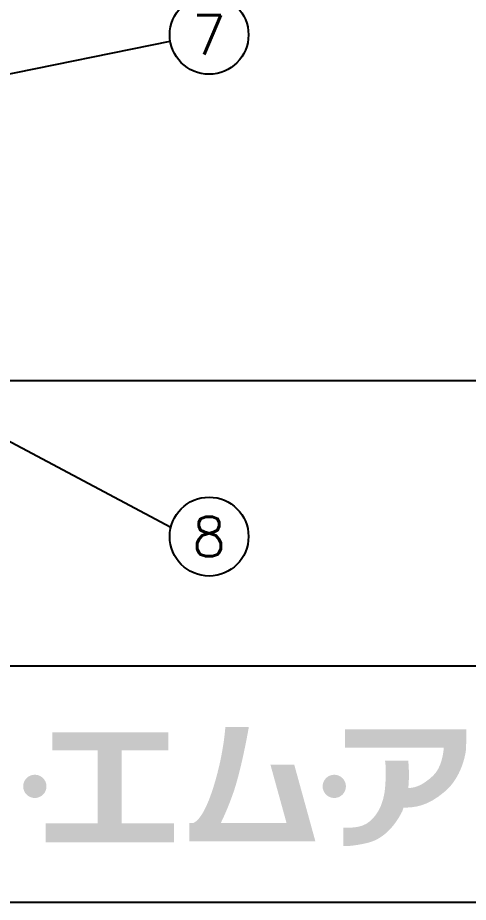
# Model space of a CAD drawing. Extents: x 115 to 2025, y 0 to 1377.
# Drawn here: x 490.5 to 633.4, y 0 to 280.5 of the extents above; entities that cross this region are included whole.
import ezdxf
from ezdxf.enums import TextEntityAlignment as Align

# ---------------------------------------------------------------- set-up
doc = ezdxf.new("R2010")
doc.units = 0
doc.header["$LTSCALE"] = 0.5
doc.layers.get('0').update_dxf_attribs({"linetype": 'CONTINUOUS'})
doc.layers.add('SUNPOU', color=7, linetype='CONTINUOUS')
doc.layers.add('WAKU', color=7, linetype='CONTINUOUS')
doc.styles.get("Standard").update_dxf_attribs({"font": 'ROMANS', "bigfont": 'EXTFONT.shx'})
doc.dimstyles.get("Standard").update_dxf_attribs({"dimscale": 5, "dimtxt": 2, "dimasz": 3, "dimexe": 1, "dimexo": 1, "dimgap": 0.6, "dimtad": 3, "dimdec": 0, "dimzin": 1, "dimdsep": 46, "dimtxsty": 'STANDARD', "dimblk1": 'OPEN', "dimblk2": 'OPEN', "dimsah": 1, "dimcen": 1.5, "dimclrd": 7, "dimclre": 7, "dimclrt": 7, "dimadec": 0, "dimazin": 0, "dimtfac": 1, "dimtdec": 0, "dimtmove": 0, "dimatfit": 0, "dimldrblk": 'DOTSMALL', "dimfxl": 1, "dimtvp": 1, "dimtolj": 1, "dimtzin": 0, "dimarcsym": 0})

# ---------------------------------------------------------------- blocks, each defined once
blk = doc.blocks.new('_DotSmall')
at = {"color": 0, "linetype": 'ByBlock', "const_width": 0.5}
blk.add_lwpolyline([(-0.0625, 0, 1), (0.0625, 0, 1)], format="xyb", close=True, dxfattribs=at)
blk = doc.blocks.new('_OPEN')
at = {"color": 0, "linetype": 'ByBlock'}
for p, q in [((-1, 0.167), (0, 0)), ((0, 0), (-1, -0.167)), ((0, 0), (-1, 0))]:
    blk.add_line(p, q, dxfattribs=at)

msp = doc.modelspace()

# ---------------------------------------------------------------- hatches: boundary and pattern name
at = {"layer": 'WAKU'}
msp.add_hatch(color=1, dxfattribs=at).paths.add_polyline_path([(523.48, 25), (523.48, 48.15), (538.26, 48.15), (538.26, 53.89), (501.49, 53.89), (501.49, 48.15), (515.89, 48.15), (515.89, 25), (499.35, 25), (499.35, 19.06), (540.02, 19.06), (540.02, 25)])
h = msp.add_hatch(color=1, dxfattribs=at)
edge = h.paths.add_edge_path()
edge.add_spline(control_points=[(578.2, 43.65), (578.2, 43.65), (570.65, 43.65), (570.65, 43.65), (570.65, 43.65), (575.77, 25.11), (575.77, 25.11), (575.77, 25.11), (554.88, 25.11), (554.88, 25.11), (555.48, 26.27), (556.81, 29.05), (558.58, 33.87), (561.44, 41.68), (563.8, 55.58), (563.8, 55.58), (563.8, 55.58), (556.35, 55.58), (556.35, 55.58), (556.35, 55.58), (555.84, 46.26), (552.11, 35.08), (549.57, 27.44), (547.28, 25.54), (546.09, 25.11), (546.09, 25.11), (544.97, 25.11), (544.97, 25.11), (544.97, 25.11), (544.97, 19.33), (544.97, 19.33), (544.97, 19.33), (577.36, 19.33), (577.36, 19.33), (577.36, 19.33), (582.3, 19.33), (582.3, 19.33), (582.3, 19.33), (584.91, 19.33), (584.91, 19.33), (584.91, 19.33), (578.2, 43.65), (578.2, 43.65)], knot_values=[0, 0, 0, 0, 1, 1, 1, 2, 2, 2, 3, 3, 3, 4, 4, 4, 5, 5, 5, 6, 6, 6, 7, 7, 7, 8, 8, 8, 9, 9, 9, 10, 10, 10, 11, 11, 11, 12, 12, 12, 13, 13, 13, 14, 14, 14, 14], degree=3, periodic=0)
h = msp.add_hatch(color=1, dxfattribs=at)
edge = h.paths.add_edge_path()
edge.add_spline(control_points=[(632.75, 50.8), (632.75, 50.8), (632.75, 54.88), (632.75, 54.88), (632.75, 54.88), (594.26, 54.88), (594.26, 54.88), (594.26, 54.88), (594.26, 49.08), (594.26, 49.08), (594.26, 49.08), (625.63, 49.08), (625.63, 49.08), (625.52, 47.53), (624.97, 42.7), (622.25, 40.16), (618.98, 37.12), (616.6, 36.25), (614.42, 36.25), (614.41, 36.25), (614.4, 36.25), (614.38, 36.25), (614.84, 40.73), (614.34, 44.95), (614.34, 44.95), (614.34, 44.95), (606.95, 44.95), (606.95, 44.95), (606.95, 44.95), (607.43, 43.71), (607.1, 37.26), (606.73, 30.3), (603.69, 26.46), (601.01, 24.87), (598.32, 23.27), (593.82, 23.7), (593.82, 23.7), (593.82, 23.7), (593.82, 17.83), (593.82, 17.83), (593.82, 17.83), (596.14, 17.62), (601.22, 18.78), (605.72, 19.79), (609.6, 23.21), (612.46, 28.85), (612.53, 28.99), (612.81, 29.87), (612.87, 30.02), (616.36, 30.06), (620.34, 30.32), (626.02, 35.16), (630.44, 38.93), (632.17, 44.84), (632.62, 48.07), (632.62, 48.07), (632.75, 50.8), (632.75, 50.8)], knot_values=[0, 0, 0, 0, 1, 1, 1, 2, 2, 2, 3, 3, 3, 4, 4, 4, 5, 5, 5, 6, 6, 6, 7, 7, 7, 8, 8, 8, 9, 9, 9, 10, 10, 10, 11, 11, 11, 12, 12, 12, 13, 13, 13, 14, 14, 14, 15, 15, 15, 16, 16, 16, 17, 17, 17, 18, 18, 18, 19, 19, 19, 19], degree=3, periodic=0)
h = msp.add_hatch(color=1, dxfattribs=at)
edge = h.paths.add_edge_path()
edge.add_spline(control_points=[(499.63, 36.76), (499.63, 34.72), (497.98, 33.07), (495.94, 33.07), (493.9, 33.07), (492.24, 34.72), (492.24, 36.76), (492.24, 38.8), (493.9, 40.45), (495.94, 40.45), (497.98, 40.45), (499.63, 38.8), (499.63, 36.76)], knot_values=[0, 0, 0, 0, 1, 1, 1, 2, 2, 2, 3, 3, 3, 4, 4, 4, 4], degree=3, periodic=0)
h = msp.add_hatch(color=1, dxfattribs=at)
edge = h.paths.add_edge_path()
edge.add_spline(control_points=[(594.59, 36.76), (594.59, 34.72), (592.93, 33.07), (590.89, 33.07), (588.85, 33.07), (587.2, 34.72), (587.2, 36.76), (587.2, 38.8), (588.85, 40.45), (590.89, 40.45), (592.93, 40.45), (594.59, 38.8), (594.59, 36.76)], knot_values=[0, 0, 0, 0, 1, 1, 1, 2, 2, 2, 3, 3, 3, 4, 4, 4, 4], degree=3, periodic=0)

# ---------------------------------------------------------------- linework, layer by layer
at = {"color": 2}
msp.add_line((147.73, 165.47), (986.17, 165.47), dxfattribs=at)
at = {"layer": 'SUNPOU'}
for centre in [(551.2, 275.03), (551.2, 115.95)]:
    msp.add_circle(centre, 12.5, dxfattribs=at)
at = {"layer": 'WAKU', "color": 6}
for p, q in [((115, 75), (2025, 75)), ((115, 0), (2025, 0))]:
    msp.add_line(p, q, dxfattribs=at)

# ---------------------------------------------------------------- texts
at = {"layer": 'SUNPOU'}
for s, p in [('7', (551.2, 275.03)), ('8', (551.2, 115.95))]:
    msp.add_text(s, height=12.5, dxfattribs=at).set_placement(p, align=Align.MIDDLE)

# ---------------------------------------------------------------- leaders
for points in [[(396.19, 243.96), (538.86, 273.06)], [(446.9, 167.95), (539.06, 118.92)]]:
    msp.add_leader(points, dimstyle='STANDARD', dxfattribs=at)

doc.saveas('drawing.dxf')
